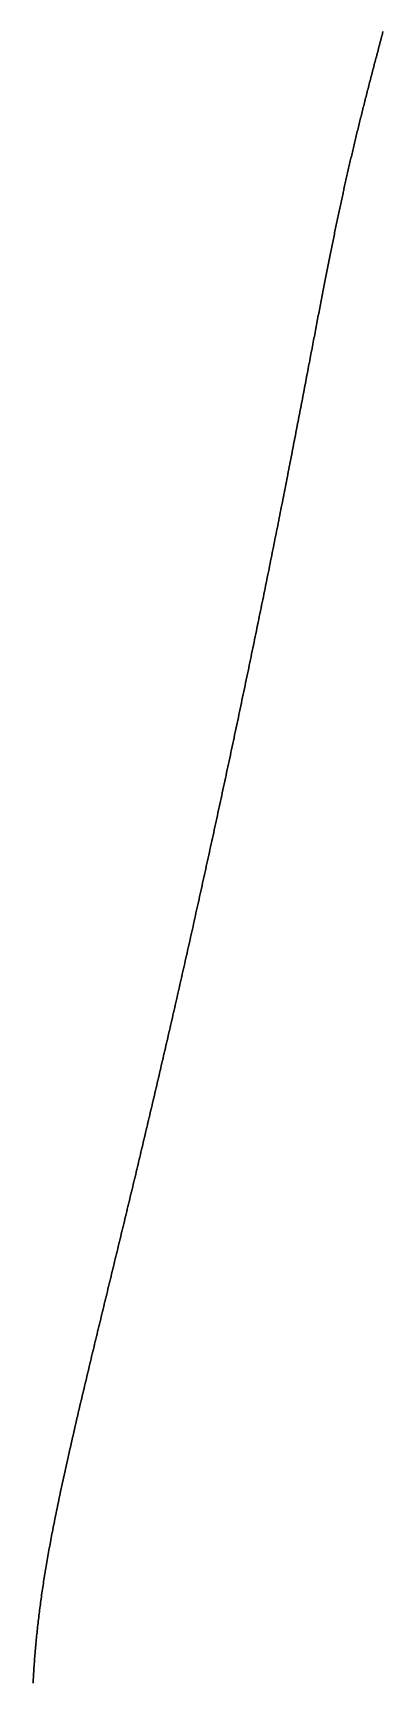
# Model space of a CAD drawing. Header units: inches. Extents: x 130170 to 284068, y 377793 to 804530.
# Drawn here: x 260455.6 to 260466.7, y 745925.6 to 745978.1 of the extents above; entities that cross this region are included whole.
import ezdxf

# ---------------------------------------------------------------- set-up
doc = ezdxf.new("R2010")
doc.units = ezdxf.units.IN
doc.header["$MEASUREMENT"] = 0
doc.layers.add('muni_il', color=7, linetype='Continuous')

msp = doc.modelspace()

# ---------------------------------------------------------------- linework, layer by layer
at = {"layer": 'muni_il'}
for points in [[(260455.561, 745925.544), (260455.564, 745925.606), (260455.568, 745925.667), (260455.571, 745925.728), (260455.575, 745925.789), (260455.579, 745925.85), (260455.583, 745925.911), (260455.587, 745925.971), (260455.591, 745926.032), (260455.595, 745926.092), (260455.599, 745926.152), (260455.604, 745926.213), (260455.608, 745926.273), (260455.613, 745926.332), (260455.618, 745926.392), (260455.622, 745926.452), (260455.627, 745926.512), (260455.632, 745926.571), (260455.637, 745926.631), (260455.643, 745926.69), (260455.648, 745926.749), (260455.653, 745926.809), (260455.659, 745926.868), (260455.665, 745926.927), (260455.67, 745926.987), (260455.676, 745927.046), (260455.682, 745927.105), (260455.688, 745927.164), (260455.695, 745927.224), (260455.701, 745927.283), (260455.707, 745927.342), (260455.714, 745927.401), (260455.721, 745927.461), (260455.727, 745927.52), (260455.734, 745927.579), (260455.741, 745927.639), (260455.749, 745927.698), (260455.756, 745927.758), (260455.763, 745927.817), (260455.771, 745927.877), (260455.779, 745927.937), (260455.786, 745927.996), (260455.794, 745928.056), (260455.802, 745928.116), (260455.81, 745928.176), (260455.819, 745928.236), (260455.827, 745928.297), (260455.836, 745928.357), (260455.844, 745928.418), (260455.853, 745928.478), (260455.862, 745928.539), (260455.871, 745928.6), (260455.881, 745928.661), (260455.89, 745928.722), (260455.899, 745928.783), (260455.909, 745928.845), (260455.919, 745928.906), (260455.928, 745928.968), (260455.939, 745929.03), (260455.949, 745929.092), (260455.959, 745929.154), (260455.969, 745929.216), (260455.98, 745929.279), (260455.99, 745929.342), (260456.001, 745929.405), (260456.012, 745929.468), (260456.023, 745929.531), (260456.034, 745929.594), (260456.045, 745929.658), (260456.057, 745929.722), (260456.068, 745929.786), (260456.08, 745929.85), (260456.092, 745929.915), (260456.104, 745929.979), (260456.116, 745930.044), (260456.128, 745930.109), (260456.14, 745930.174), (260456.153, 745930.24), (260456.165, 745930.306), (260456.178, 745930.372), (260456.191, 745930.438), (260456.203, 745930.504), (260456.217, 745930.571), (260456.23, 745930.637), (260456.243, 745930.704), (260456.256, 745930.771), (260456.27, 745930.839), (260456.284, 745930.906), (260456.297, 745930.974), (260456.311, 745931.042), (260456.325, 745931.111), (260456.339, 745931.179), (260456.353, 745931.248), (260456.368, 745931.317), (260456.382, 745931.386), (260456.397, 745931.455), (260456.411, 745931.525), (260456.426, 745931.595), (260456.441, 745931.665), (260456.456, 745931.735), (260456.471, 745931.806), (260456.486, 745931.876), (260456.502, 745931.947), (260456.517, 745932.019), (260456.533, 745932.09), (260456.548, 745932.161), (260456.564, 745932.233), (260456.58, 745932.305), (260456.596, 745932.377), (260456.612, 745932.45), (260456.628, 745932.522), (260456.644, 745932.595), (260456.66, 745932.668), (260456.677, 745932.741), (260456.693, 745932.815), (260456.709, 745932.888), (260456.726, 745932.962), (260456.743, 745933.036), (260456.76, 745933.11), (260456.777, 745933.184), (260456.794, 745933.259), (260456.811, 745933.334), (260456.828, 745933.409), (260456.845, 745933.484), (260456.862, 745933.559), (260456.88, 745933.634), (260456.897, 745933.71), (260456.915, 745933.785), (260456.932, 745933.861), (260456.95, 745933.937), (260456.968, 745934.014), (260456.985, 745934.09), (260457.003, 745934.166), (260457.021, 745934.243), (260457.039, 745934.32), (260457.057, 745934.397), (260457.075, 745934.474), (260457.093, 745934.551), (260457.112, 745934.628), (260457.13, 745934.706), (260457.148, 745934.783), (260457.167, 745934.861), (260457.185, 745934.939), (260457.203, 745935.017), (260457.222, 745935.095), (260457.241, 745935.173), (260457.259, 745935.251), (260457.278, 745935.33), (260457.296, 745935.408), (260457.315, 745935.486), (260457.334, 745935.565), (260457.353, 745935.644), (260457.372, 745935.723), (260457.391, 745935.801), (260457.409, 745935.88), (260457.428, 745935.959), (260457.447, 745936.038), (260457.466, 745936.118), (260457.485, 745936.197), (260457.505, 745936.276), (260457.524, 745936.356), (260457.543, 745936.435), (260457.562, 745936.514), (260457.581, 745936.594), (260457.6, 745936.674), (260457.619, 745936.753), (260457.639, 745936.833), (260457.658, 745936.912), (260457.677, 745936.992), (260457.696, 745937.072), (260457.716, 745937.152), (260457.735, 745937.231), (260457.754, 745937.311), (260457.774, 745937.391), (260457.793, 745937.471), (260457.812, 745937.551), (260457.832, 745937.631), (260457.851, 745937.711), (260457.87, 745937.791), (260457.89, 745937.871), (260457.909, 745937.95), (260457.928, 745938.03), (260457.948, 745938.11), (260457.967, 745938.19), (260457.986, 745938.27), (260458.006, 745938.35), (260458.025, 745938.43), (260458.045, 745938.51), (260458.064, 745938.59), (260458.083, 745938.67), (260458.103, 745938.75), (260458.122, 745938.829), (260458.141, 745938.909), (260458.161, 745938.989), (260458.18, 745939.069), (260458.199, 745939.149), (260458.219, 745939.228), (260458.238, 745939.308), (260458.257, 745939.388), (260458.277, 745939.467), (260458.296, 745939.547), (260458.315, 745939.627), (260458.334, 745939.706), (260458.354, 745939.786), (260458.373, 745939.865), (260458.392, 745939.945), (260458.411, 745940.024), (260458.43, 745940.104), (260458.449, 745940.183), (260458.469, 745940.262), (260458.488, 745940.342), (260458.507, 745940.421), (260458.526, 745940.5), (260458.545, 745940.58), (260458.564, 745940.659), (260458.583, 745940.738), (260458.602, 745940.817), (260458.621, 745940.896), (260458.64, 745940.975), (260458.659, 745941.054), (260458.678, 745941.133), (260458.697, 745941.212), (260458.716, 745941.291), (260458.735, 745941.37), (260458.754, 745941.449), (260458.773, 745941.528), (260458.792, 745941.607), (260458.811, 745941.686), (260458.83, 745941.765), (260458.848, 745941.843), (260458.867, 745941.922), (260458.886, 745942.001), (260458.905, 745942.08), (260458.924, 745942.158), (260458.942, 745942.237), (260458.961, 745942.316), (260458.98, 745942.394), (260458.999, 745942.473), (260459.017, 745942.552), (260459.036, 745942.63), (260459.054, 745942.709), (260459.073, 745942.788), (260459.092, 745942.866), (260459.111, 745942.945), (260459.129, 745943.023), (260459.148, 745943.102), (260459.166, 745943.181), (260459.185, 745943.259), (260459.203, 745943.338), (260459.222, 745943.417), (260459.241, 745943.495), (260459.259, 745943.574), (260459.278, 745943.653), (260459.296, 745943.731), (260459.315, 745943.81), (260459.333, 745943.889), (260459.352, 745943.967), (260459.37, 745944.046), (260459.389, 745944.125), (260459.407, 745944.204), (260459.426, 745944.283), (260459.444, 745944.362), (260459.463, 745944.441), (260459.481, 745944.52), (260459.499, 745944.599), (260459.518, 745944.678), (260459.536, 745944.757), (260459.555, 745944.836), (260459.573, 745944.915), (260459.592, 745944.994), (260459.61, 745945.074), (260459.629, 745945.153), (260459.647, 745945.233), (260459.666, 745945.312), (260459.684, 745945.392), (260459.703, 745945.471), (260459.721, 745945.551), (260459.739, 745945.631), (260459.758, 745945.711), (260459.776, 745945.791), (260459.795, 745945.871), (260459.813, 745945.951), (260459.832, 745946.031), (260459.85, 745946.111), (260459.869, 745946.192), (260459.887, 745946.272), (260459.906, 745946.352), (260459.924, 745946.433), (260459.943, 745946.514), (260459.961, 745946.595), (260459.98, 745946.675), (260459.998, 745946.757), (260460.017, 745946.838), (260460.035, 745946.919), (260460.054, 745947), (260460.073, 745947.082), (260460.091, 745947.163), (260460.11, 745947.245), (260460.128, 745947.327), (260460.147, 745947.409), (260460.166, 745947.491), (260460.184, 745947.573), (260460.203, 745947.655), (260460.222, 745947.737), (260460.24, 745947.82), (260460.259, 745947.903), (260460.278, 745947.985), (260460.297, 745948.068), (260460.315, 745948.151), (260460.334, 745948.234), (260460.353, 745948.318), (260460.372, 745948.401), (260460.391, 745948.485), (260460.409, 745948.568), (260460.428, 745948.652), (260460.447, 745948.736), (260460.466, 745948.82), (260460.485, 745948.904), (260460.504, 745948.989), (260460.523, 745949.073), (260460.542, 745949.158), (260460.561, 745949.243), (260460.58, 745949.328), (260460.599, 745949.413), (260460.618, 745949.498), (260460.637, 745949.583), (260460.656, 745949.669), (260460.675, 745949.754), (260460.694, 745949.84), (260460.713, 745949.926), (260460.732, 745950.012), (260460.751, 745950.099), (260460.771, 745950.185), (260460.79, 745950.271), (260460.809, 745950.358), (260460.828, 745950.445), (260460.848, 745950.532), (260460.867, 745950.619), (260460.886, 745950.706), (260460.905, 745950.793), (260460.925, 745950.881), (260460.944, 745950.969), (260460.963, 745951.056), (260460.983, 745951.144), (260461.002, 745951.232), (260461.021, 745951.32), (260461.041, 745951.409), (260461.06, 745951.497), (260461.08, 745951.586), (260461.099, 745951.674), (260461.119, 745951.763), (260461.138, 745951.852), (260461.158, 745951.941), (260461.177, 745952.031), (260461.197, 745952.12), (260461.216, 745952.209), (260461.236, 745952.299), (260461.255, 745952.389), (260461.275, 745952.479), (260461.294, 745952.569), (260461.314, 745952.659), (260461.334, 745952.749), (260461.353, 745952.839), (260461.373, 745952.929), (260461.392, 745953.02), (260461.412, 745953.111), (260461.432, 745953.201), (260461.451, 745953.292), (260461.471, 745953.383), (260461.491, 745953.474), (260461.51, 745953.565), (260461.53, 745953.656), (260461.55, 745953.748), (260461.569, 745953.839), (260461.589, 745953.93), (260461.609, 745954.022), (260461.628, 745954.113), (260461.648, 745954.205), (260461.668, 745954.297), (260461.687, 745954.389), (260461.707, 745954.481), (260461.727, 745954.572), (260461.747, 745954.665), (260461.766, 745954.757), (260461.786, 745954.849), (260461.806, 745954.941), (260461.825, 745955.033), (260461.845, 745955.125), (260461.865, 745955.218), (260461.884, 745955.31), (260461.904, 745955.402), (260461.923, 745955.495), (260461.943, 745955.587), (260461.963, 745955.68), (260461.982, 745955.772), (260462.002, 745955.865), (260462.021, 745955.957), (260462.041, 745956.05), (260462.061, 745956.143), (260462.08, 745956.235), (260462.1, 745956.328), (260462.119, 745956.42), (260462.139, 745956.513), (260462.158, 745956.605), (260462.178, 745956.698), (260462.197, 745956.791), (260462.216, 745956.883), (260462.236, 745956.976), (260462.255, 745957.068), (260462.275, 745957.16), (260462.294, 745957.253), (260462.313, 745957.345), (260462.332, 745957.438), (260462.352, 745957.53), (260462.371, 745957.622), (260462.39, 745957.715), (260462.409, 745957.807), (260462.429, 745957.899), (260462.448, 745957.991), (260462.467, 745958.083), (260462.486, 745958.175), (260462.505, 745958.266), (260462.524, 745958.358), (260462.543, 745958.45), (260462.562, 745958.542), (260462.581, 745958.633), (260462.6, 745958.725), (260462.618, 745958.816), (260462.637, 745958.907), (260462.656, 745958.998), (260462.675, 745959.089), (260462.693, 745959.18), (260462.712, 745959.271), (260462.73, 745959.362), (260462.749, 745959.453), (260462.768, 745959.543), (260462.786, 745959.633), (260462.804, 745959.724), (260462.823, 745959.814), (260462.841, 745959.904), (260462.86, 745959.993), (260462.878, 745960.083), (260462.896, 745960.173), (260462.914, 745960.262), (260462.932, 745960.351), (260462.95, 745960.44), (260462.968, 745960.529), (260462.986, 745960.618), (260463.004, 745960.707), (260463.022, 745960.795), (260463.04, 745960.883), (260463.058, 745960.971), (260463.076, 745961.059), (260463.093, 745961.147), (260463.111, 745961.235), (260463.128, 745961.322), (260463.146, 745961.409), (260463.163, 745961.496), (260463.181, 745961.583), (260463.198, 745961.669), (260463.215, 745961.756), (260463.233, 745961.842), (260463.25, 745961.928), (260463.267, 745962.014), (260463.284, 745962.099), (260463.301, 745962.185), (260463.318, 745962.27), (260463.335, 745962.355), (260463.352, 745962.439), (260463.369, 745962.524), (260463.385, 745962.608), (260463.402, 745962.692), (260463.418, 745962.776), (260463.435, 745962.859), (260463.452, 745962.943), (260463.468, 745963.026), (260463.484, 745963.109), (260463.501, 745963.191), (260463.517, 745963.274), (260463.533, 745963.356), (260463.549, 745963.437), (260463.565, 745963.519), (260463.581, 745963.6), (260463.597, 745963.681), (260463.613, 745963.762), (260463.629, 745963.843), (260463.644, 745963.923), (260463.66, 745964.003), (260463.676, 745964.083), (260463.691, 745964.162), (260463.707, 745964.242), (260463.722, 745964.321), (260463.737, 745964.399), (260463.753, 745964.478), (260463.768, 745964.556), (260463.783, 745964.634), (260463.798, 745964.711), (260463.813, 745964.789), (260463.828, 745964.866), (260463.843, 745964.942), (260463.858, 745965.019), (260463.872, 745965.095), (260463.887, 745965.171), (260463.902, 745965.247), (260463.916, 745965.322), (260463.931, 745965.397), (260463.945, 745965.472), (260463.96, 745965.547), (260463.974, 745965.621), (260463.988, 745965.695), (260464.002, 745965.768), (260464.016, 745965.842), (260464.03, 745965.915), (260464.045, 745965.987), (260464.058, 745966.06), (260464.072, 745966.132), (260464.086, 745966.204), (260464.1, 745966.276), (260464.113, 745966.347), (260464.127, 745966.418), (260464.141, 745966.489), (260464.154, 745966.559), (260464.168, 745966.629), (260464.181, 745966.699), (260464.194, 745966.769), (260464.207, 745966.838), (260464.221, 745966.907), (260464.234, 745966.976), (260464.247, 745967.044), (260464.26, 745967.112), (260464.273, 745967.18), (260464.286, 745967.248), (260464.298, 745967.315), (260464.311, 745967.382), (260464.324, 745967.449), (260464.337, 745967.515), (260464.349, 745967.581), (260464.362, 745967.647), (260464.374, 745967.712), (260464.387, 745967.778), (260464.399, 745967.843), (260464.411, 745967.907), (260464.424, 745967.972), (260464.436, 745968.036), (260464.448, 745968.1), (260464.46, 745968.163), (260464.472, 745968.227), (260464.484, 745968.289), (260464.496, 745968.352), (260464.508, 745968.415), (260464.52, 745968.477), (260464.532, 745968.539), (260464.544, 745968.601), (260464.555, 745968.662), (260464.567, 745968.723), (260464.578, 745968.784), (260464.59, 745968.844), (260464.602, 745968.905), (260464.613, 745968.965), (260464.624, 745969.025), (260464.636, 745969.084), (260464.647, 745969.144), (260464.659, 745969.203), (260464.67, 745969.261), (260464.681, 745969.32), (260464.692, 745969.378), (260464.704, 745969.436), (260464.715, 745969.494), (260464.726, 745969.552), (260464.737, 745969.609), (260464.748, 745969.666), (260464.759, 745969.723), (260464.77, 745969.78), (260464.781, 745969.836), (260464.791, 745969.892), (260464.802, 745969.948), (260464.813, 745970.004), (260464.824, 745970.059), (260464.835, 745970.115), (260464.845, 745970.17), (260464.856, 745970.225), (260464.867, 745970.279), (260464.877, 745970.334), (260464.888, 745970.388), (260464.899, 745970.442), (260464.909, 745970.496), (260464.919, 745970.549), (260464.93, 745970.603), (260464.941, 745970.656), (260464.951, 745970.709), (260464.961, 745970.762), (260464.972, 745970.815), (260464.982, 745970.867), (260464.993, 745970.919), (260465.003, 745970.971), (260465.013, 745971.023), (260465.024, 745971.075), (260465.034, 745971.127), (260465.044, 745971.178), (260465.055, 745971.229), (260465.065, 745971.28), (260465.075, 745971.331), (260465.085, 745971.382), (260465.096, 745971.433), (260465.106, 745971.483), (260465.116, 745971.534), (260465.126, 745971.584), (260465.137, 745971.634), (260465.147, 745971.684), (260465.157, 745971.734), (260465.167, 745971.783), (260465.177, 745971.833), (260465.187, 745971.882), (260465.198, 745971.931), (260465.208, 745971.98), (260465.218, 745972.03), (260465.228, 745972.078), (260465.238, 745972.127), (260465.248, 745972.176), (260465.259, 745972.224), (260465.269, 745972.273), (260465.279, 745972.321), (260465.289, 745972.37), (260465.299, 745972.418), (260465.31, 745972.466), (260465.32, 745972.514), (260465.33, 745972.562), (260465.34, 745972.61), (260465.35, 745972.657), (260465.361, 745972.705), (260465.371, 745972.753), (260465.381, 745972.8), (260465.391, 745972.848), (260465.402, 745972.895), (260465.412, 745972.943), (260465.422, 745972.99), (260465.433, 745973.037), (260465.443, 745973.084), (260465.454, 745973.131), (260465.464, 745973.179), (260465.474, 745973.226), (260465.485, 745973.273), (260465.495, 745973.319), (260465.506, 745973.366), (260465.516, 745973.413), (260465.527, 745973.46), (260465.537, 745973.507), (260465.548, 745973.554), (260465.558, 745973.601), (260465.569, 745973.648), (260465.58, 745973.694), (260465.59, 745973.741), (260465.601, 745973.788), (260465.612, 745973.835), (260465.622, 745973.882), (260465.633, 745973.928), (260465.644, 745973.975), (260465.655, 745974.022), (260465.665, 745974.069), (260465.676, 745974.115), (260465.687, 745974.162), (260465.698, 745974.209), (260465.709, 745974.256), (260465.72, 745974.303), (260465.731, 745974.35), (260465.742, 745974.397), (260465.753, 745974.444), (260465.765, 745974.49), (260465.776, 745974.537), (260465.787, 745974.585), (260465.798, 745974.632), (260465.809, 745974.679), (260465.821, 745974.726), (260465.832, 745974.773), (260465.843, 745974.82), (260465.855, 745974.868), (260465.866, 745974.915), (260465.878, 745974.963), (260465.889, 745975.01), (260465.901, 745975.058), (260465.913, 745975.105), (260465.924, 745975.153), (260465.936, 745975.201), (260465.948, 745975.248), (260465.96, 745975.296), (260465.971, 745975.344), (260465.983, 745975.392), (260465.995, 745975.44), (260466.007, 745975.489), (260466.019, 745975.537), (260466.031, 745975.585), (260466.043, 745975.634), (260466.055, 745975.682), (260466.068, 745975.731), (260466.08, 745975.779), (260466.092, 745975.828), (260466.104, 745975.877), (260466.117, 745975.926), (260466.129, 745975.975), (260466.142, 745976.024), (260466.154, 745976.073), (260466.167, 745976.123), (260466.179, 745976.172), (260466.192, 745976.222), (260466.205, 745976.271), (260466.217, 745976.321), (260466.23, 745976.371), (260466.243, 745976.421), (260466.256, 745976.471), (260466.269, 745976.521), (260466.281, 745976.572), (260466.295, 745976.622), (260466.308, 745976.673), (260466.321, 745976.723), (260466.334, 745976.774), (260466.347, 745976.825), (260466.36, 745976.876), (260466.373, 745976.927), (260466.387, 745976.978), (260466.4, 745977.03), (260466.414, 745977.081), (260466.427, 745977.133), (260466.441, 745977.184), (260466.454, 745977.236), (260466.468, 745977.288), (260466.481, 745977.34), (260466.495, 745977.392), (260466.509, 745977.445), (260466.523, 745977.497), (260466.537, 745977.55), (260466.55, 745977.603), (260466.564, 745977.655), (260466.578, 745977.708), (260466.592, 745977.762), (260466.606, 745977.815), (260466.62, 745977.868), (260466.635, 745977.921), (260466.649, 745977.975), (260466.663, 745978.029), (260466.677, 745978.083), (260466.692, 745978.137), (260466.706, 745978.191)], [(260466.706, 745978.191), (260466.692, 745978.137), (260466.677, 745978.083), (260466.663, 745978.029), (260466.649, 745977.975), (260466.635, 745977.921), (260466.62, 745977.868), (260466.606, 745977.815), (260466.592, 745977.762), (260466.578, 745977.708), (260466.564, 745977.655), (260466.55, 745977.603), (260466.537, 745977.55), (260466.523, 745977.497), (260466.509, 745977.445), (260466.495, 745977.392), (260466.481, 745977.34), (260466.468, 745977.288), (260466.454, 745977.236), (260466.441, 745977.184), (260466.427, 745977.133), (260466.414, 745977.081), (260466.4, 745977.03), (260466.387, 745976.978), (260466.373, 745976.927), (260466.36, 745976.876), (260466.347, 745976.825), (260466.334, 745976.774), (260466.321, 745976.723), (260466.308, 745976.673), (260466.295, 745976.622), (260466.281, 745976.572), (260466.269, 745976.521), (260466.256, 745976.471), (260466.243, 745976.421), (260466.23, 745976.371), (260466.217, 745976.321), (260466.205, 745976.271), (260466.192, 745976.222), (260466.179, 745976.172), (260466.167, 745976.123), (260466.154, 745976.073), (260466.142, 745976.024), (260466.129, 745975.975), (260466.117, 745975.926), (260466.104, 745975.877), (260466.092, 745975.828), (260466.08, 745975.779), (260466.068, 745975.731), (260466.055, 745975.682), (260466.043, 745975.634), (260466.031, 745975.585), (260466.019, 745975.537), (260466.007, 745975.489), (260465.995, 745975.44), (260465.983, 745975.392), (260465.971, 745975.344), (260465.96, 745975.296), (260465.948, 745975.248), (260465.936, 745975.201), (260465.924, 745975.153), (260465.913, 745975.105), (260465.901, 745975.058), (260465.889, 745975.01), (260465.878, 745974.963), (260465.866, 745974.915), (260465.855, 745974.868), (260465.843, 745974.82), (260465.832, 745974.773), (260465.821, 745974.726), (260465.809, 745974.679), (260465.798, 745974.632), (260465.787, 745974.585), (260465.776, 745974.537), (260465.765, 745974.49), (260465.753, 745974.444), (260465.742, 745974.397), (260465.731, 745974.35), (260465.72, 745974.303), (260465.709, 745974.256), (260465.698, 745974.209), (260465.687, 745974.162), (260465.676, 745974.115), (260465.665, 745974.069), (260465.655, 745974.022), (260465.644, 745973.975), (260465.633, 745973.928), (260465.622, 745973.882), (260465.612, 745973.835), (260465.601, 745973.788), (260465.59, 745973.741), (260465.58, 745973.694), (260465.569, 745973.648), (260465.558, 745973.601), (260465.548, 745973.554), (260465.537, 745973.507), (260465.527, 745973.46), (260465.516, 745973.413), (260465.506, 745973.366), (260465.495, 745973.319), (260465.485, 745973.273), (260465.474, 745973.226), (260465.464, 745973.179), (260465.454, 745973.131), (260465.443, 745973.084), (260465.433, 745973.037), (260465.422, 745972.99), (260465.412, 745972.943), (260465.402, 745972.895), (260465.391, 745972.848), (260465.381, 745972.8), (260465.371, 745972.753), (260465.361, 745972.705), (260465.35, 745972.657), (260465.34, 745972.61), (260465.33, 745972.562), (260465.32, 745972.514), (260465.31, 745972.466), (260465.299, 745972.418), (260465.289, 745972.37), (260465.279, 745972.321), (260465.269, 745972.273), (260465.259, 745972.224), (260465.248, 745972.176), (260465.238, 745972.127), (260465.228, 745972.078), (260465.218, 745972.03), (260465.208, 745971.98), (260465.198, 745971.931), (260465.187, 745971.882), (260465.177, 745971.833), (260465.167, 745971.783), (260465.157, 745971.734), (260465.147, 745971.684), (260465.137, 745971.634), (260465.126, 745971.584), (260465.116, 745971.534), (260465.106, 745971.483), (260465.096, 745971.433), (260465.085, 745971.382), (260465.075, 745971.331), (260465.065, 745971.28), (260465.055, 745971.229), (260465.044, 745971.178), (260465.034, 745971.127), (260465.024, 745971.075), (260465.013, 745971.023), (260465.003, 745970.971), (260464.993, 745970.919), (260464.982, 745970.867), (260464.972, 745970.815), (260464.961, 745970.762), (260464.951, 745970.709), (260464.941, 745970.656), (260464.93, 745970.603), (260464.919, 745970.549), (260464.909, 745970.496), (260464.899, 745970.442), (260464.888, 745970.388), (260464.877, 745970.334), (260464.867, 745970.279), (260464.856, 745970.225), (260464.845, 745970.17), (260464.835, 745970.115), (260464.824, 745970.059), (260464.813, 745970.004), (260464.802, 745969.948), (260464.791, 745969.892), (260464.781, 745969.836), (260464.77, 745969.78), (260464.759, 745969.723), (260464.748, 745969.666), (260464.737, 745969.609), (260464.726, 745969.552), (260464.715, 745969.494), (260464.704, 745969.436), (260464.692, 745969.378), (260464.681, 745969.32), (260464.67, 745969.261), (260464.659, 745969.203), (260464.647, 745969.144), (260464.636, 745969.084), (260464.624, 745969.025), (260464.613, 745968.965), (260464.602, 745968.905), (260464.59, 745968.844), (260464.578, 745968.784), (260464.567, 745968.723), (260464.555, 745968.662), (260464.544, 745968.601), (260464.532, 745968.539), (260464.52, 745968.477), (260464.508, 745968.415), (260464.496, 745968.352), (260464.484, 745968.289), (260464.472, 745968.227), (260464.46, 745968.163), (260464.448, 745968.1), (260464.436, 745968.036), (260464.424, 745967.972), (260464.411, 745967.907), (260464.399, 745967.843), (260464.387, 745967.778), (260464.374, 745967.712), (260464.362, 745967.647), (260464.349, 745967.581), (260464.337, 745967.515), (260464.324, 745967.449), (260464.311, 745967.382), (260464.298, 745967.315), (260464.286, 745967.248), (260464.273, 745967.18), (260464.26, 745967.112), (260464.247, 745967.044), (260464.234, 745966.976), (260464.221, 745966.907), (260464.207, 745966.838), (260464.194, 745966.769), (260464.181, 745966.699), (260464.168, 745966.629), (260464.154, 745966.559), (260464.141, 745966.489), (260464.127, 745966.418), (260464.113, 745966.347), (260464.1, 745966.276), (260464.086, 745966.204), (260464.072, 745966.132), (260464.058, 745966.06), (260464.045, 745965.987), (260464.03, 745965.915), (260464.016, 745965.842), (260464.002, 745965.768), (260463.988, 745965.695), (260463.974, 745965.621), (260463.96, 745965.547), (260463.945, 745965.472), (260463.931, 745965.397), (260463.916, 745965.322), (260463.902, 745965.247), (260463.887, 745965.171), (260463.872, 745965.095), (260463.858, 745965.019), (260463.843, 745964.942), (260463.828, 745964.866), (260463.813, 745964.789), (260463.798, 745964.711), (260463.783, 745964.634), (260463.768, 745964.556), (260463.753, 745964.478), (260463.737, 745964.399), (260463.722, 745964.321), (260463.707, 745964.242), (260463.691, 745964.162), (260463.676, 745964.083), (260463.66, 745964.003), (260463.644, 745963.923), (260463.629, 745963.843), (260463.613, 745963.762), (260463.597, 745963.681), (260463.581, 745963.6), (260463.565, 745963.519), (260463.549, 745963.437), (260463.533, 745963.356), (260463.517, 745963.274), (260463.501, 745963.191), (260463.484, 745963.109), (260463.468, 745963.026), (260463.452, 745962.943), (260463.435, 745962.859), (260463.418, 745962.776), (260463.402, 745962.692), (260463.385, 745962.608), (260463.369, 745962.524), (260463.352, 745962.439), (260463.335, 745962.355), (260463.318, 745962.27), (260463.301, 745962.185), (260463.284, 745962.099), (260463.267, 745962.014), (260463.25, 745961.928), (260463.233, 745961.842), (260463.215, 745961.756), (260463.198, 745961.669), (260463.181, 745961.583), (260463.163, 745961.496), (260463.146, 745961.409), (260463.128, 745961.322), (260463.111, 745961.235), (260463.093, 745961.147), (260463.076, 745961.059), (260463.058, 745960.971), (260463.04, 745960.883), (260463.022, 745960.795), (260463.004, 745960.707), (260462.986, 745960.618), (260462.968, 745960.529), (260462.95, 745960.44), (260462.932, 745960.351), (260462.914, 745960.262), (260462.896, 745960.173), (260462.878, 745960.083), (260462.86, 745959.993), (260462.841, 745959.904), (260462.823, 745959.814), (260462.804, 745959.724), (260462.786, 745959.633), (260462.768, 745959.543), (260462.749, 745959.453), (260462.73, 745959.362), (260462.712, 745959.271), (260462.693, 745959.18), (260462.675, 745959.089), (260462.656, 745958.998), (260462.637, 745958.907), (260462.618, 745958.816), (260462.6, 745958.725), (260462.581, 745958.633), (260462.562, 745958.542), (260462.543, 745958.45), (260462.524, 745958.358), (260462.505, 745958.266), (260462.486, 745958.175), (260462.467, 745958.083), (260462.448, 745957.991), (260462.429, 745957.899), (260462.409, 745957.807), (260462.39, 745957.715), (260462.371, 745957.622), (260462.352, 745957.53), (260462.332, 745957.438), (260462.313, 745957.345), (260462.294, 745957.253), (260462.275, 745957.16), (260462.255, 745957.068), (260462.236, 745956.976), (260462.216, 745956.883), (260462.197, 745956.791), (260462.178, 745956.698), (260462.158, 745956.605), (260462.139, 745956.513), (260462.119, 745956.42), (260462.1, 745956.328), (260462.08, 745956.235), (260462.061, 745956.143), (260462.041, 745956.05), (260462.021, 745955.957), (260462.002, 745955.865), (260461.982, 745955.772), (260461.963, 745955.68), (260461.943, 745955.587), (260461.923, 745955.495), (260461.904, 745955.402), (260461.884, 745955.31), (260461.865, 745955.218), (260461.845, 745955.125), (260461.825, 745955.033), (260461.806, 745954.941), (260461.786, 745954.849), (260461.766, 745954.757), (260461.747, 745954.665), (260461.727, 745954.572), (260461.707, 745954.481), (260461.687, 745954.389), (260461.668, 745954.297), (260461.648, 745954.205), (260461.628, 745954.113), (260461.609, 745954.022), (260461.589, 745953.93), (260461.569, 745953.839), (260461.55, 745953.748), (260461.53, 745953.656), (260461.51, 745953.565), (260461.491, 745953.474), (260461.471, 745953.383), (260461.451, 745953.292), (260461.432, 745953.201), (260461.412, 745953.111), (260461.392, 745953.02), (260461.373, 745952.929), (260461.353, 745952.839), (260461.334, 745952.749), (260461.314, 745952.659), (260461.294, 745952.569), (260461.275, 745952.479), (260461.255, 745952.389), (260461.236, 745952.299), (260461.216, 745952.209), (260461.197, 745952.12), (260461.177, 745952.031), (260461.158, 745951.941), (260461.138, 745951.852), (260461.119, 745951.763), (260461.099, 745951.674), (260461.08, 745951.586), (260461.06, 745951.497), (260461.041, 745951.409), (260461.021, 745951.32), (260461.002, 745951.232), (260460.983, 745951.144), (260460.963, 745951.056), (260460.944, 745950.969), (260460.925, 745950.881), (260460.905, 745950.793), (260460.886, 745950.706), (260460.867, 745950.619), (260460.848, 745950.532), (260460.828, 745950.445), (260460.809, 745950.358), (260460.79, 745950.271), (260460.771, 745950.185), (260460.751, 745950.099), (260460.732, 745950.012), (260460.713, 745949.926), (260460.694, 745949.84), (260460.675, 745949.754), (260460.656, 745949.669), (260460.637, 745949.583), (260460.618, 745949.498), (260460.599, 745949.413), (260460.58, 745949.328), (260460.561, 745949.243), (260460.542, 745949.158), (260460.523, 745949.073), (260460.504, 745948.989), (260460.485, 745948.904), (260460.466, 745948.82), (260460.447, 745948.736), (260460.428, 745948.652), (260460.409, 745948.568), (260460.391, 745948.485), (260460.372, 745948.401), (260460.353, 745948.318), (260460.334, 745948.234), (260460.315, 745948.151), (260460.297, 745948.068), (260460.278, 745947.985), (260460.259, 745947.903), (260460.24, 745947.82), (260460.222, 745947.737), (260460.203, 745947.655), (260460.184, 745947.573), (260460.166, 745947.491), (260460.147, 745947.409), (260460.128, 745947.327), (260460.11, 745947.245), (260460.091, 745947.163), (260460.073, 745947.082), (260460.054, 745947), (260460.035, 745946.919), (260460.017, 745946.838), (260459.998, 745946.757), (260459.98, 745946.675), (260459.961, 745946.595), (260459.943, 745946.514), (260459.924, 745946.433), (260459.906, 745946.352), (260459.887, 745946.272), (260459.869, 745946.192), (260459.85, 745946.111), (260459.832, 745946.031), (260459.813, 745945.951), (260459.795, 745945.871), (260459.776, 745945.791), (260459.758, 745945.711), (260459.739, 745945.631), (260459.721, 745945.551), (260459.703, 745945.471), (260459.684, 745945.392), (260459.666, 745945.312), (260459.647, 745945.233), (260459.629, 745945.153), (260459.61, 745945.074), (260459.592, 745944.994), (260459.573, 745944.915), (260459.555, 745944.836), (260459.536, 745944.757), (260459.518, 745944.678), (260459.499, 745944.599), (260459.481, 745944.52), (260459.463, 745944.441), (260459.444, 745944.362), (260459.426, 745944.283), (260459.407, 745944.204), (260459.389, 745944.125), (260459.37, 745944.046), (260459.352, 745943.967), (260459.333, 745943.889), (260459.315, 745943.81), (260459.296, 745943.731), (260459.278, 745943.653), (260459.259, 745943.574), (260459.241, 745943.495), (260459.222, 745943.417), (260459.203, 745943.338), (260459.185, 745943.259), (260459.166, 745943.181), (260459.148, 745943.102), (260459.129, 745943.023), (260459.111, 745942.945), (260459.092, 745942.866), (260459.073, 745942.788), (260459.054, 745942.709), (260459.036, 745942.63), (260459.017, 745942.552), (260458.999, 745942.473), (260458.98, 745942.394), (260458.961, 745942.316), (260458.942, 745942.237), (260458.924, 745942.158), (260458.905, 745942.08), (260458.886, 745942.001), (260458.867, 745941.922), (260458.848, 745941.843), (260458.83, 745941.765), (260458.811, 745941.686), (260458.792, 745941.607), (260458.773, 745941.528), (260458.754, 745941.449), (260458.735, 745941.37), (260458.716, 745941.291), (260458.697, 745941.212), (260458.678, 745941.133), (260458.659, 745941.054), (260458.64, 745940.975), (260458.621, 745940.896), (260458.602, 745940.817), (260458.583, 745940.738), (260458.564, 745940.659), (260458.545, 745940.58), (260458.526, 745940.5), (260458.507, 745940.421), (260458.488, 745940.342), (260458.469, 745940.262), (260458.449, 745940.183), (260458.43, 745940.104), (260458.411, 745940.024), (260458.392, 745939.945), (260458.373, 745939.865), (260458.354, 745939.786), (260458.334, 745939.706), (260458.315, 745939.627), (260458.296, 745939.547), (260458.277, 745939.467), (260458.257, 745939.388), (260458.238, 745939.308), (260458.219, 745939.228), (260458.199, 745939.149), (260458.18, 745939.069), (260458.161, 745938.989), (260458.141, 745938.909), (260458.122, 745938.829), (260458.103, 745938.75), (260458.083, 745938.67), (260458.064, 745938.59), (260458.045, 745938.51), (260458.025, 745938.43), (260458.006, 745938.35), (260457.986, 745938.27), (260457.967, 745938.19), (260457.948, 745938.11), (260457.928, 745938.03), (260457.909, 745937.95), (260457.89, 745937.871), (260457.87, 745937.791), (260457.851, 745937.711), (260457.832, 745937.631), (260457.812, 745937.551), (260457.793, 745937.471), (260457.774, 745937.391), (260457.754, 745937.311), (260457.735, 745937.231), (260457.716, 745937.152), (260457.696, 745937.072), (260457.677, 745936.992), (260457.658, 745936.912), (260457.639, 745936.833), (260457.619, 745936.753), (260457.6, 745936.674), (260457.581, 745936.594), (260457.562, 745936.514), (260457.543, 745936.435), (260457.524, 745936.356), (260457.505, 745936.276), (260457.485, 745936.197), (260457.466, 745936.118), (260457.447, 745936.038), (260457.428, 745935.959), (260457.409, 745935.88), (260457.391, 745935.801), (260457.372, 745935.723), (260457.353, 745935.644), (260457.334, 745935.565), (260457.315, 745935.486), (260457.296, 745935.408), (260457.278, 745935.33), (260457.259, 745935.251), (260457.241, 745935.173), (260457.222, 745935.095), (260457.203, 745935.017), (260457.185, 745934.939), (260457.167, 745934.861), (260457.148, 745934.783), (260457.13, 745934.706), (260457.112, 745934.628), (260457.093, 745934.551), (260457.075, 745934.474), (260457.057, 745934.397), (260457.039, 745934.32), (260457.021, 745934.243), (260457.003, 745934.166), (260456.985, 745934.09), (260456.968, 745934.014), (260456.95, 745933.937), (260456.932, 745933.861), (260456.915, 745933.785), (260456.897, 745933.71), (260456.88, 745933.634), (260456.862, 745933.559), (260456.845, 745933.484), (260456.828, 745933.409), (260456.811, 745933.334), (260456.794, 745933.259), (260456.777, 745933.184), (260456.76, 745933.11), (260456.743, 745933.036), (260456.726, 745932.962), (260456.709, 745932.888), (260456.693, 745932.815), (260456.677, 745932.741), (260456.66, 745932.668), (260456.644, 745932.595), (260456.628, 745932.522), (260456.612, 745932.45), (260456.596, 745932.377), (260456.58, 745932.305), (260456.564, 745932.233), (260456.548, 745932.161), (260456.533, 745932.09), (260456.517, 745932.019), (260456.502, 745931.947), (260456.486, 745931.876), (260456.471, 745931.806), (260456.456, 745931.735), (260456.441, 745931.665), (260456.426, 745931.595), (260456.411, 745931.525), (260456.397, 745931.455), (260456.382, 745931.386), (260456.368, 745931.317), (260456.353, 745931.248), (260456.339, 745931.179), (260456.325, 745931.111), (260456.311, 745931.042), (260456.297, 745930.974), (260456.284, 745930.906), (260456.27, 745930.839), (260456.256, 745930.771), (260456.243, 745930.704), (260456.23, 745930.637), (260456.217, 745930.571), (260456.203, 745930.504), (260456.191, 745930.438), (260456.178, 745930.372), (260456.165, 745930.306), (260456.153, 745930.24), (260456.14, 745930.174), (260456.128, 745930.109), (260456.116, 745930.044), (260456.104, 745929.979), (260456.092, 745929.915), (260456.08, 745929.85), (260456.068, 745929.786), (260456.057, 745929.722), (260456.045, 745929.658), (260456.034, 745929.594), (260456.023, 745929.531), (260456.012, 745929.468), (260456.001, 745929.405), (260455.99, 745929.342), (260455.98, 745929.279), (260455.969, 745929.216), (260455.959, 745929.154), (260455.949, 745929.092), (260455.939, 745929.03), (260455.928, 745928.968), (260455.919, 745928.906), (260455.909, 745928.845), (260455.899, 745928.783), (260455.89, 745928.722), (260455.881, 745928.661), (260455.871, 745928.6), (260455.862, 745928.539), (260455.853, 745928.478), (260455.844, 745928.418), (260455.836, 745928.357), (260455.827, 745928.297), (260455.819, 745928.236), (260455.81, 745928.176), (260455.802, 745928.116), (260455.794, 745928.056), (260455.786, 745927.996), (260455.779, 745927.937), (260455.771, 745927.877), (260455.763, 745927.817), (260455.756, 745927.758), (260455.749, 745927.698), (260455.741, 745927.639), (260455.734, 745927.579), (260455.727, 745927.52), (260455.721, 745927.461), (260455.714, 745927.401), (260455.707, 745927.342), (260455.701, 745927.283), (260455.695, 745927.224), (260455.688, 745927.164), (260455.682, 745927.105), (260455.676, 745927.046), (260455.67, 745926.987), (260455.665, 745926.927), (260455.659, 745926.868), (260455.653, 745926.809), (260455.648, 745926.749), (260455.643, 745926.69), (260455.637, 745926.631), (260455.632, 745926.571), (260455.627, 745926.512), (260455.622, 745926.452), (260455.618, 745926.392), (260455.613, 745926.332), (260455.608, 745926.273), (260455.604, 745926.213), (260455.599, 745926.152), (260455.595, 745926.092), (260455.591, 745926.032), (260455.587, 745925.971), (260455.583, 745925.911), (260455.579, 745925.85), (260455.575, 745925.789), (260455.571, 745925.728), (260455.568, 745925.667), (260455.564, 745925.606), (260455.561, 745925.544)]]:
    msp.add_lwpolyline(points, dxfattribs=at)

doc.saveas('drawing.dxf')
